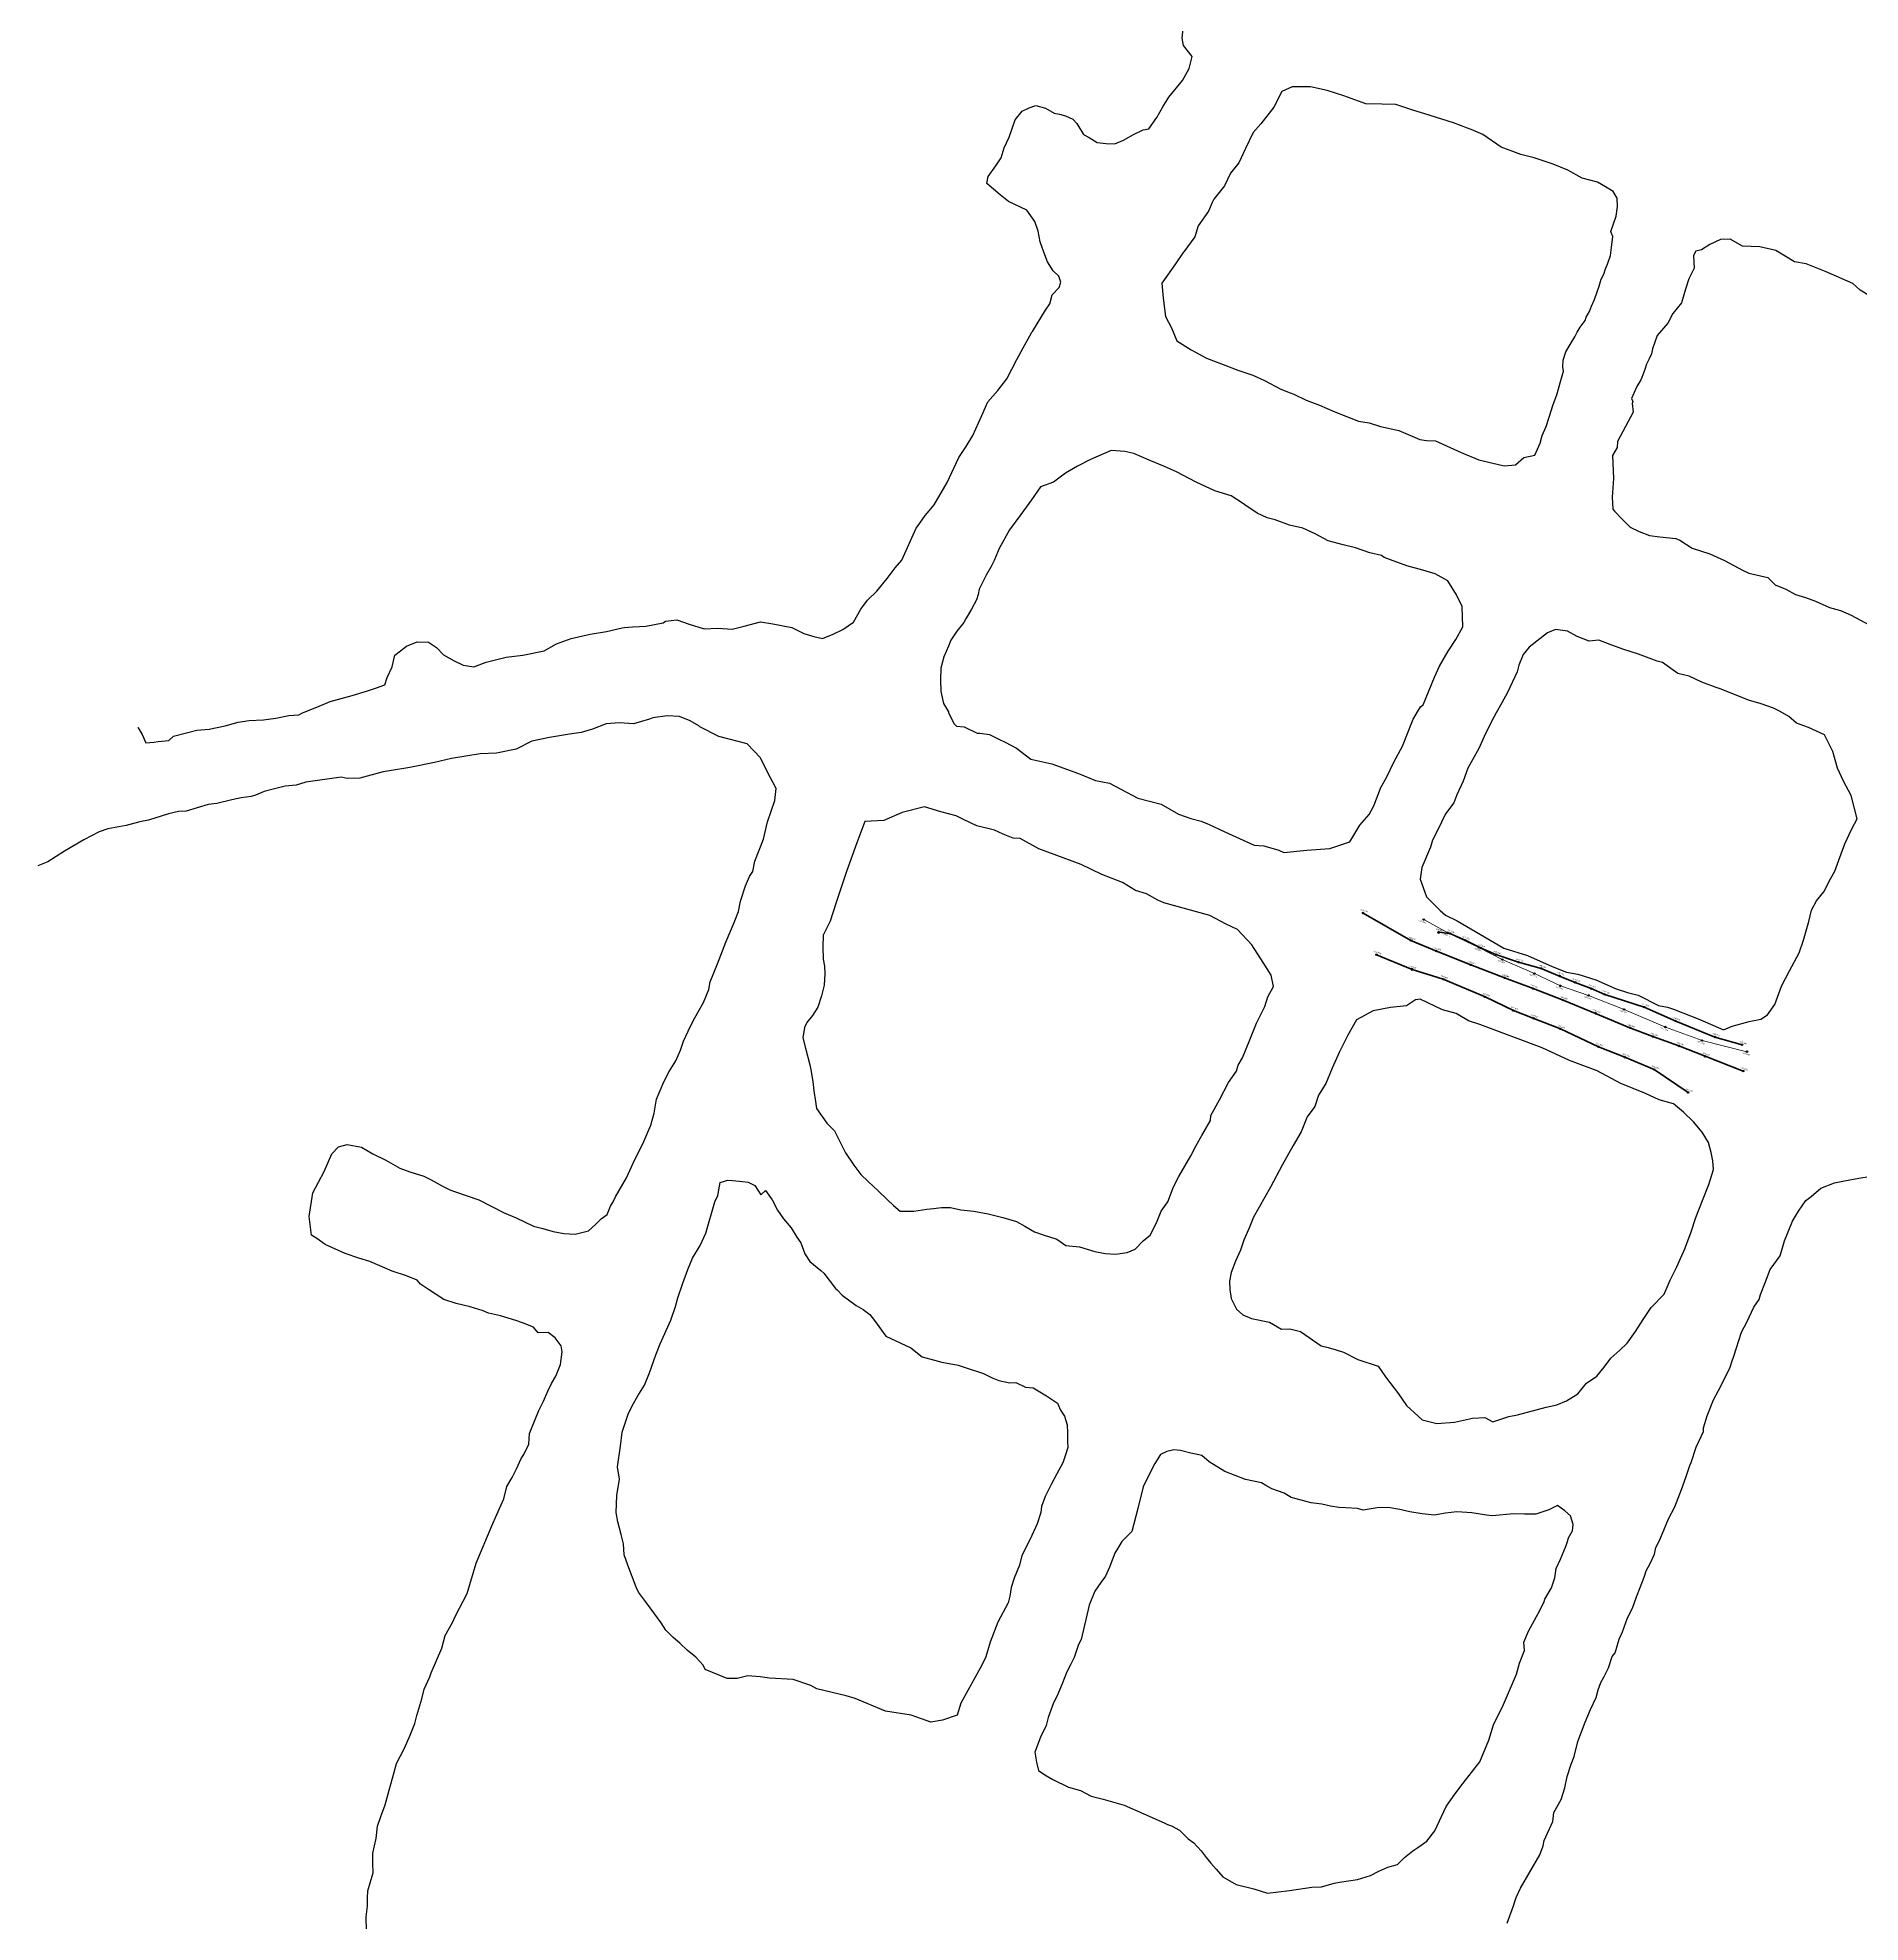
# Model space of a CAD drawing. Extents: x 651069 to 651576, y 4767185 to 4767867.
# Drawn here: x 651069.5 to 651196.4, y 4767256.4 to 4767387.6 of the extents above; entities that cross this region are included whole.
import ezdxf
from ezdxf.enums import TextEntityAlignment as Align

# ---------------------------------------------------------------- set-up
doc = ezdxf.new("R2010")
doc.units = 0
doc.header["$LTSCALE"] = 0.1
doc.header["$PDMODE"] = 32
doc.header["$PDSIZE"] = 0.1
doc.linetypes.add('SOLID_LINE', pattern=[0])
doc.layers.add('Height', color=7, linetype='Continuous')
doc.layers.add('W_1365', color=7, linetype='Continuous')
doc.styles.add('Legend', font='calibri.ttf')

msp = doc.modelspace()

# ---------------------------------------------------------------- linework, layer by layer
at = {"color": 30, "lineweight": 35}
for points in [[(651161.783, 4767326.638, -147.549), (651165.114, 4767324.725, -146.697), (651166.884, 4767323.989, -146.603), (651169.274, 4767323.029, -146.597), (651171.635, 4767322.125, -146.688), (651173.62, 4767321.379, -146.769), (651175.703, 4767320.576, -146.806), (651177.974, 4767319.651, -146.81), (651180.363, 4767318.648, -146.866), (651181.967, 4767318.032, -146.96), (651183.772, 4767317.38, -146.96), (651185.593, 4767316.662, -147.007), (651188.253, 4767315.628, -147.073)], [(651167.045, 4767325.294, -146.533), (651167.823, 4767325.217, -147.566), (651168.886, 4767324.753, -147.309), (651169.96, 4767324.21, -147.694), (651171.03, 4767323.745, -147.286), (651172.61, 4767323.215, -147.779), (651174.186, 4767322.779, -148.135), (651175.466, 4767322.252, -148.235), (651176.547, 4767321.809, -147.914), (651177.664, 4767321.374, -148.052), (651178.608, 4767320.972, -147.739), (651181.352, 4767320.085, -147.978), (651183.554, 4767319.113, -148.046), (651186.28, 4767317.999, -148.077), (651188.167, 4767317.461, -147.56)]]:
    msp.add_polyline3d(points, dxfattribs=at)
at = {"color": 7, "lineweight": 20}
msp.add_polyline3d([(651166, 4767326.183, -147.201), (651167.678, 4767325.265, -146.572), (651169.845, 4767324.245, -147.41), (651171.469, 4767323.401, -147.2), (651173.711, 4767322.423, -147.181), (651175.524, 4767321.568, -147.357), (651177.48, 4767320.898, -146.9), (651179.949, 4767319.925, -146.945), (651182.834, 4767318.701, -147.172), (651185.38, 4767317.76, -147.725), (651188.513, 4767316.982, -147.678)], dxfattribs=at)
at = {"color": 7, "lineweight": 50}
msp.add_polyline3d([(651162.713, 4767323.734, -146.89), (651165.19, 4767322.713, -146.922), (651167.358, 4767322.03, -147.003), (651170.276, 4767320.796, -146.902), (651172.251, 4767319.844, -146.959), (651173.661, 4767319.302, -147.334), (651175.516, 4767318.572, -147.326), (651178.166, 4767317.324, -147.321), (651180.012, 4767316.593, -147.384), (651182.045, 4767315.746, -146.92), (651184.412, 4767314.135, -147.124)], dxfattribs=at)
at = {"color": 0, "linetype": 'SOLID_LINE'}
for p in [(651161.783, 4767326.638, -147.549), (651166, 4767326.183, -147.201), (651165.114, 4767324.725, -146.697), (651165.114, 4767324.725, -146.697), (651167.678, 4767325.265, -146.572), (651167.823, 4767325.217, -147.566), (651168.886, 4767324.753, -147.309), (651162.713, 4767323.734, -146.89), (651166.884, 4767323.989, -146.603), (651169.845, 4767324.245, -147.41), (651169.96, 4767324.21, -147.694), (651171.03, 4767323.745, -147.286), (651171.469, 4767323.401, -147.2), (651167.358, 4767322.03, -147.003), (651169.274, 4767323.029, -146.597), (651171.635, 4767322.125, -146.688), (651172.61, 4767323.215, -147.779), (651173.711, 4767322.423, -147.181), (651174.186, 4767322.779, -148.135), (651175.466, 4767322.252, -148.235), (651170.276, 4767320.796, -146.902), (651173.62, 4767321.379, -146.769), (651175.524, 4767321.568, -147.357), (651176.547, 4767321.809, -147.914), (651177.48, 4767320.898, -146.9), (651177.664, 4767321.374, -148.052), (651178.608, 4767320.972, -147.739), (651172.251, 4767319.844, -146.959), (651175.703, 4767320.576, -146.806), (651177.974, 4767319.651, -146.81), (651179.949, 4767319.925, -146.945), (651181.352, 4767320.085, -147.978), (651173.661, 4767319.302, -147.334), (651175.516, 4767318.572, -147.326), (651180.363, 4767318.648, -146.866), (651181.967, 4767318.032, -146.96), (651182.834, 4767318.701, -147.172), (651183.554, 4767319.113, -148.046), (651178.166, 4767317.324, -147.321), (651183.772, 4767317.38, -146.96), (651185.38, 4767317.76, -147.725), (651186.28, 4767317.999, -148.077), (651188.167, 4767317.461, -147.56), (651188.513, 4767316.982, -147.678), (651180.012, 4767316.593, -147.384), (651182.045, 4767315.746, -146.92), (651185.593, 4767316.662, -147.007), (651188.253, 4767315.628, -147.073), (651184.412, 4767314.135, -147.124)]:
    msp.add_point(p, dxfattribs=at)
at = {"color": 30, "linetype": 'SOLID_LINE', "lineweight": 35}
msp.add_point((651167.045, 4767325.294, -146.533), dxfattribs=at)
at = {"color": 7, "linetype": 'SOLID_LINE', "lineweight": 50}
msp.add_point((651165.187, 4767322.714, -146.921), dxfattribs=at)
at = {"layer": 'W_1365', "color": 6, "lineweight": 25}
for points in [[(651076.451, 4767339.575, -151.806), (651076.476, 4767339.523, -151.779), (651076.748, 4767339.067, -151.528), (651077.007, 4767338.497, -151.294), (651077.567, 4767338.54, -151.172), (651077.865, 4767338.583, -151.12), (651078.614, 4767338.657, -151.09), (651078.944, 4767338.954, -150.973), (651080.571, 4767339.375, -150.818), (651081.424, 4767339.436, -150.636), (651082.544, 4767339.674, -150.483), (651083.451, 4767339.926, -150.363), (651084.207, 4767340.036, -150.256), (651085.213, 4767340.088, -150.206), (651086.053, 4767340.206, -150.152), (651086.964, 4767340.388, -150.022), (651087.66, 4767340.448, -149.899), (651087.924, 4767340.578, -150.006), (651088.923, 4767340.967, -149.945), (651089.857, 4767341.363, -149.875), (651091.386, 4767341.794, -149.914), (651092.368, 4767342.095, -149.941), (651093.075, 4767342.329, -149.945), (651093.663, 4767342.533, -149.948), (651093.811, 4767343.039, -150.01), (651094.17, 4767343.786, -150.01), (651094.343, 4767344.593, -150.062), (651094.739, 4767344.885, -150.063), (651095.164, 4767345.226, -150.064), (651095.908, 4767345.534, -150.056), (651096.707, 4767345.505, -150.05), (651097.26, 4767345.125, -150.048), (651097.743, 4767344.609, -150.045), (651098.474, 4767344.207, -150.127), (651099.102, 4767343.903, -150.125), (651099.853, 4767343.782, -150.081), (651100.716, 4767344.099, -150.089), (651102.098, 4767344.447, -150.117), (651103.256, 4767344.599, -150.04), (651104.751, 4767344.885, -150.045), (651105.598, 4767345.374, -150.072), (651106.621, 4767345.759, -150.054), (651107.965, 4767346.057, -150.105), (651109.101, 4767346.24, -150.058), (651110.175, 4767346.508, -150.094), (651110.346, 4767346.51, -150.076), (651110.908, 4767346.578, -150.114), (651111.383, 4767346.601, -150.123), (651111.835, 4767346.617, -150.238), (651113.041, 4767346.846, -150.303), (651113.19, 4767346.955, -150.095), (651113.986, 4767347.058, -150.103), (651114.842, 4767346.747, -150.092), (651115.895, 4767346.435, -149.952), (651116.849, 4767346.471, -149.958), (651117.837, 4767346.414, -149.946), (651118.667, 4767346.618, -149.862), (651119.804, 4767346.926, -149.959), (651120.678, 4767346.783, -150.003), (651122, 4767346.522, -150.003), (651122.825, 4767346.114, -150.284), (651123.527, 4767345.889, -150.269), (651124.128, 4767345.765, -150.28), (651124.871, 4767346.066, -150.229), (651125.549, 4767346.384, -150.233), (651126.286, 4767346.89, -150.262), (651126.802, 4767347.796, -150.291), (651127.267, 4767348.434, -150.256), (651127.919, 4767349.057, -150.239), (651128.634, 4767349.939, -150.257), (651129.19, 4767350.668, -150.222), (651129.658, 4767351.21, -150.212), (651130.66, 4767353.442, -150.273), (651130.907, 4767353.797, -150.207), (651131.28, 4767354.313, -150.219), (651131.555, 4767354.635, -150.228), (651131.915, 4767355.052, -150.2), (651132.803, 4767356.628, -150.204), (651133.626, 4767358.35, -150.175), (651134.133, 4767359.126, -150.193), (651134.603, 4767359.882, -150.189), (651135.226, 4767361.277, -150.179), (651135.645, 4767362.227, -150.215), (651136.339, 4767363.029, -150.203), (651136.977, 4767363.837, -150.191), (651137.661, 4767365.194, -150.172), (651138.108, 4767365.997, -150.159), (651138.577, 4767366.841, -150.146), (651138.713, 4767367.091, -150.151), (651138.747, 4767367.132, -150.145), (651139.653, 4767368.625, -150.153), (651139.956, 4767369.06, -150.168), (651140.126, 4767369.677, -150.155), (651140.618, 4767370.204, -150.174), (651140.723, 4767370.577, -150.182), (651140.602, 4767370.99, -150.185), (651140.195, 4767371.349, -150.179), (651139.804, 4767371.978, -150.176), (651139.54, 4767372.654, -150.174), (651139.301, 4767373.37, -150.17), (651139.154, 4767374.108, -150.168), (651138.927, 4767374.803, -150.161), (651138.352, 4767375.592, -150.035), (651137.089, 4767376.188, -149.98), (651136.502, 4767376.64, -149.953), (651135.58, 4767377.433, -149.907), (651135.68, 4767377.917, -149.905), (651136.207, 4767378.669, -149.912), (651136.582, 4767379.221, -149.888), (651136.78, 4767379.932, -149.879), (651137.128, 4767380.67, -149.834), (651137.547, 4767381.866, -149.765), (651138.027, 4767382.466, -149.759), (651138.536, 4767382.712, -149.766), (651138.978, 4767382.872, -149.773), (651139.67, 4767382.693, -149.799), (651140.272, 4767382.338, -149.843), (651140.635, 4767382.271, -149.885), (651141.058, 4767382.14, -149.901), (651141.576, 4767381.908, -149.923), (651141.854, 4767381.615, -149.941), (651142.311, 4767380.839, -149.983), (651142.703, 4767380.631, -149.999), (651143.262, 4767380.288, -150.094), (651143.892, 4767380.23, -150.121), (651144.493, 4767380.205, -150.127), (651145.087, 4767380.459, -150.121), (651145.798, 4767380.845, -150.11), (651146.457, 4767381.185, -150.027), (651146.857, 4767381.251, -150.017), (651147.424, 4767382.034, -149.979), (651147.844, 4767382.769, -149.972), (651148.246, 4767383.457, -149.939), (651149.198, 4767384.612, -149.947), (651149.671, 4767385.444, -149.93), (651149.869, 4767386.274, -149.848), (651149.267, 4767387.047, -149.837), (651149.184, 4767387.568, -149.82), (651149.324, 4767388.939, -149.718)], [(651197.055, 4767369.62, -150.842), (651196.387, 4767370.014, -150.778), (651195.894, 4767370.478, -150.77), (651194.016, 4767371.291, -150.726), (651192.633, 4767371.837, -150.69), (651191.814, 4767371.979, -150.684), (651190.517, 4767372.779, -150.783), (651189.415, 4767373.039, -150.768), (651188.191, 4767373.071, -150.754), (651187.348, 4767373.555, -150.739), (651186.678, 4767373.546, -150.733), (651185.921, 4767373.18, -150.73), (651185.338, 4767372.825, -150.682), (651184.94, 4767372.724, -150.566), (651184.787, 4767372.432, -150.558), (651184.836, 4767371.554, -150.595), (651184.464, 4767370.793, -150.586), (651184.239, 4767370.073, -150.603), (651183.952, 4767369.137, -150.657), (651183.357, 4767368.39, -150.663), (651183.01, 4767367.704, -150.674), (651182.265, 4767366.864, -150.723), (651181.925, 4767365.92, -150.734), (651181.86, 4767365.58, -150.754), (651181.702, 4767365.23, -150.751), (651181.567, 4767364.941, -150.755), (651181.522, 4767364.858, -150.747), (651181.392, 4767364.495, -150.772), (651181.183, 4767363.929, -150.788), (651181.127, 4767363.758, -150.77), (651180.852, 4767363.307, -150.758), (651180.481, 4767362.474, -150.781), (651180.571, 4767362.251, -150.954), (651180.526, 4767362.117, -150.957), (651180.583, 4767361.508, -150.953), (651180.063, 4767360.51, -150.944), (651179.489, 4767359.48, -150.953), (651179.467, 4767359.059, -150.95), (651179.154, 4767358.491, -150.948), (651179.219, 4767356.894, -150.992), (651179.125, 4767355.59, -151.026), (651179.178, 4767354.771, -151.036), (651179.284, 4767354.617, -151.066), (651179.82, 4767354.059, -151.064), (651180.369, 4767353.503, -151.064), (651181.014, 4767353.201, -151.07), (651181.735, 4767352.917, -151.071), (651182.45, 4767352.824, -151.08), (651183.561, 4767352.723, -151.094), (651183.842, 4767352.603, -151.099), (651184.69, 4767352.054, -151.113), (651185.918, 4767351.661, -151.07), (651186.949, 4767351.188, -151.067), (651188.191, 4767350.51, -151.156), (651188.63, 4767350.315, -151.11), (651189.971, 4767350.001, -151.082), (651190.482, 4767349.501, -151.177), (651191.219, 4767349.182, -151.185), (651191.888, 4767348.812, -151.194), (651192.598, 4767348.619, -151.232), (651193.288, 4767348.353, -151.279), (651194.258, 4767347.922, -151.284), (651195.029, 4767347.715, -151.279), (651195.775, 4767347.37, -151.264), (651197.059, 4767346.674, -151.208)], [(651092.377, 4767255.786, -149.168), (651092.356, 4767256.749, -149.162), (651092.449, 4767257.493, -149.203), (651092.438, 4767258.048, -149.199), (651092.482, 4767258.556, -149.207), (651092.622, 4767259.118, -149.208), (651092.849, 4767259.793, -149.211), (651092.811, 4767260.448, -149.222), (651092.816, 4767261.181, -149.232), (651093.056, 4767262.183, -149.248), (651093.136, 4767263.055, -149.266), (651093.375, 4767263.72, -149.282), (651093.686, 4767264.548, -149.298), (651093.949, 4767265.551, -149.327), (651094.294, 4767266.804, -149.288), (651094.478, 4767267.418, -149.317), (651095.014, 4767268.494, -149.352), (651095.414, 4767269.379, -149.351), (651095.75, 4767270.196, -149.339), (651095.874, 4767270.754, -149.336), (651096.233, 4767271.921, -149.397), (651096.39, 4767272.588, -149.401), (651096.784, 4767273.452, -149.388), (651096.879, 4767273.72, -149.406), (651097.613, 4767275.437, -149.445), (651097.856, 4767276.333, -149.455), (651098.378, 4767277.228, -149.451), (651098.582, 4767277.695, -148.921), (651099.393, 4767279.256, -149.028), (651100.013, 4767281.367, -149.154), (651101.098, 4767283.976, -149.313), (651101.465, 4767284.757, -149.427), (651101.933, 4767285.844, -149.532), (651102.155, 4767286.697, -149.562), (651102.527, 4767287.332, -149.562), (651102.821, 4767287.942, -149.576), (651103.154, 4767288.658, -149.582), (651103.335, 4767288.931, -149.604), (651103.681, 4767289.656, -149.608), (651103.722, 4767290.402, -149.59), (651104.119, 4767291.382, -149.643), (651104.369, 4767292.007, -149.648), (651104.715, 4767292.654, -149.652), (651104.998, 4767293.335, -149.66), (651105.262, 4767293.869, -149.665), (651105.566, 4767294.394, -149.64), (651105.881, 4767295.197, -149.699), (651106.003, 4767296.075, -149.753), (651105.937, 4767296.501, -149.773), (651105.507, 4767297.059, -149.778), (651105.032, 4767297.426, -149.768), (651104.337, 4767297.405, -149.69), (651103.998, 4767297.809, -149.695), (651103.247, 4767298.1, -149.715), (651102.777, 4767298.266, -149.696), (651101.704, 4767298.595, -149.643), (651100.874, 4767298.777, -149.622), (651100.494, 4767298.942, -149.628), (651099.605, 4767299.219, -149.581), (651098.629, 4767299.457, -149.589), (651097.768, 4767299.732, -149.553), (651096.698, 4767300.424, -149.508), (651096.129, 4767300.794, -149.484), (651095.9, 4767301.066, -149.504), (651095.16, 4767301.366, -149.503), (651094.168, 4767301.7, -149.502), (651092.611, 4767302.361, -149.5), (651092.611, 4767302.361, -149.5), (651091.852, 4767302.605, -149.426), (651090.903, 4767302.931, -149.414), (651089.51, 4767303.559, -149.395), (651088.92, 4767303.964, -149.387), (651088.548, 4767304.217, -149.382), (651088.389, 4767305.502, -149.378), (651088.634, 4767307.164, -149.375), (651089.426, 4767308.648, -149.377), (651089.953, 4767309.867, -149.374), (651090.428, 4767310.357, -149.374), (651091.027, 4767310.529, -149.379), (651092.036, 4767310.343, -149.391), (651092.808, 4767309.87, -149.403), (651093.72, 4767309.427, -149.415), (651094.696, 4767308.867, -149.429), (651095.406, 4767308.627, -149.437), (651096.36, 4767308.318, -149.446), (651096.88, 4767308.05, -149.503), (651097.707, 4767307.604, -149.503), (651098.173, 4767307.362, -149.503), (651098.499, 4767307.256, -149.458), (651100.21, 4767306.674, -149.523), (651101.973, 4767305.768, -149.597), (651102.795, 4767305.415, -149.606), (651103.999, 4767304.832, -149.641), (651104.666, 4767304.673, -149.724), (651105.37, 4767304.462, -149.735), (651106.113, 4767304.321, -149.761), (651106.92, 4767304.285, -149.823), (651107.845, 4767304.501, -149.964), (651108.325, 4767304.945, -149.955), (651108.714, 4767305.341, -150.01), (651109.142, 4767305.651, -150.054), (651109.373, 4767306.228, -150.039), (651109.557, 4767306.536, -149.873), (651109.717, 4767306.872, -149.86), (651110.489, 4767308.196, -149.895), (651110.958, 4767309.219, -149.938), (651111.693, 4767310.735, -149.918), (651112.175, 4767311.868, -149.946), (651112.42, 4767312.706, -149.861), (651112.568, 4767313.688, -149.9), (651113.09, 4767314.885, -149.923), (651113.45, 4767315.593, -149.933), (651113.925, 4767316.345, -149.952), (651114.235, 4767317.078, -149.95), (651114.462, 4767317.707, -149.972), (651114.774, 4767318.421, -149.993), (651115.133, 4767319.123, -150.048), (651115.455, 4767319.717, -150.039), (651115.847, 4767320.404, -150.048), (651116.207, 4767321.311, -150.052), (651116.305, 4767321.841, -150.122), (651116.821, 4767323.102, -150.14), (651117.411, 4767324.616, -150.131), (651117.991, 4767325.982, -150.126), (651118.289, 4767326.736, -150.124), (651118.434, 4767327.454, -150.177), (651118.761, 4767328.534, -150.173), (651119.052, 4767329.178, -150.202), (651119.281, 4767329.526, -150.17), (651119.412, 4767330.251, -150.236), (651120.031, 4767331.786, -150.254), (651120.306, 4767332.989, -150.253), (651120.818, 4767334.468, -150.221), (651120.904, 4767335.304, -150.224), (651120.298, 4767336.444, -150.225), (651119.827, 4767337.451, -150.226), (651118.885, 4767338.419, -150.196), (651116.921, 4767338.937, -150.174), (651115.597, 4767339.602, -150.179), (651115.527, 4767339.667, -150.231), (651114.929, 4767340.021, -150.232), (651114.184, 4767340.314, -150.234), (651113.311, 4767340.372, -150.278), (651112.328, 4767340.22, -150.284), (651112.094, 4767340.13, -150.158), (651110.962, 4767339.809, -150.129), (651109.998, 4767339.877, -150.124), (651109.066, 4767339.814, -150.112), (651108.126, 4767339.45, -150.095), (651107.332, 4767339.198, -150.118), (651106.519, 4767339.084, -150.11), (651105.129, 4767338.868, -150.029), (651103.899, 4767338.599, -150.075), (651102.802, 4767338.047, -150.063), (651101.435, 4767337.775, -149.967), (651100.285, 4767337.719, -150.085), (651098.295, 4767337.397, -150.014), (651097.122, 4767337.12, -149.972), (651095.405, 4767336.762, -149.904), (651093.98, 4767336.55, -149.948), (651093.53, 4767336.472, -149.988), (651091.919, 4767336.023, -149.955), (651091.035, 4767336.016, -149.939), (651090.617, 4767336.096, -149.954), (651088.151, 4767335.75, -149.995), (651087.488, 4767335.547, -150.031), (651086.719, 4767335.461, -150.156), (651085.968, 4767335.285, -150.26), (651085.253, 4767335.092, -150.36), (651084.642, 4767334.853, -150.418), (651084.341, 4767334.752, -150.444), (651083.658, 4767334.649, -150.509), (651082.995, 4767334.51, -150.693), (651081.949, 4767334.272, -150.809), (651081.353, 4767334.207, -150.884), (651079.812, 4767333.741, -151.051), (651079.28, 4767333.713, -151.094), (651078.579, 4767333.542, -151.156), (651077.207, 4767333.107, -151.327), (651076.597, 4767332.978, -151.36), (651075.643, 4767332.735, -151.34), (651074.365, 4767332.505, -151.297), (651073.757, 4767332.295, -151.492), (651072.688, 4767331.725, -151.412), (651071.357, 4767330.955, -151.289), (651070.182, 4767330.206, -151.272), (651069.481, 4767329.922, -151.144)], [(651171.801, 4767256.299, -149.739), (651172.254, 4767257.496, -149.737), (651172.34, 4767257.813, -149.733), (651172.443, 4767258.08, -149.73), (651172.736, 4767258.743, -149.721), (651174.077, 4767261.064, -149.688), (651174.309, 4767261.69, -149.681), (651174.397, 4767262.062, -149.676), (651174.993, 4767263.375, -149.592), (651175.052, 4767264.01, -149.572), (651175.581, 4767264.907, -149.524), (651175.829, 4767265.73, -149.583), (651175.987, 4767266.519, -149.635), (651176.274, 4767267.379, -149.741), (651176.47, 4767267.907, -149.76), (651176.735, 4767268.953, -149.797), (651176.736, 4767268.956, -149.797), (651177.235, 4767270.288, -149.846), (651177.606, 4767271.176, -149.877), (651178.021, 4767272.011, -149.909), (651178.145, 4767272.551, -149.893), (651178.331, 4767273.058, -149.913), (651178.547, 4767273.423, -149.933), (651178.875, 4767274.088, -149.957), (651179.121, 4767274.868, -149.948), (651179.337, 4767275.117, -149.956), (651179.611, 4767276.073, -149.993), (651179.838, 4767276.596, -149.958), (651180.191, 4767277.562, -149.967), (651180.531, 4767278.227, -149.978), (651180.823, 4767279.029, -149.985), (651181.064, 4767279.661, -149.989), (651181.352, 4767280.399, -150.022), (651181.487, 4767280.839, -150.05), (651181.766, 4767281.34, -150.05), (651182.073, 4767281.983, -150.052), (651182.175, 4767282.46, -150.054), (651182.419, 4767282.94, -150.059), (651182.721, 4767283.661, -150.067), (651183.057, 4767284.448, -150.077), (651183.495, 4767285.294, -150.095), (651183.961, 4767286.486, -150.135), (651184.267, 4767287.394, -150.15), (651184.54, 4767288.177, -150.163), (651184.624, 4767288.374, -150.14), (651184.971, 4767289.45, -150.124), (651185.48, 4767290.546, -150.192), (651185.491, 4767290.787, -150.21), (651185.745, 4767291.631, -150.181), (651186.171, 4767292.739, -150.22), (651186.535, 4767293.4, -150.234), (651186.697, 4767293.699, -150.221), (651187.352, 4767295.021, -150.311), (651187.456, 4767295.386, -150.287), (651187.585, 4767295.777, -150.425), (651188.128, 4767297.455, -150.447), (651188.504, 4767298.153, -150.496), (651188.991, 4767299.204, -150.552), (651189.359, 4767299.716, -150.555), (651189.452, 4767300.065, -150.573), (651189.806, 4767300.946, -150.608), (651190.129, 4767301.816, -150.607), (651190.815, 4767302.763, -150.669), (651191.127, 4767303.816, -150.705), (651191.689, 4767305.176, -150.785), (651192.107, 4767305.868, -150.825), (651192.604, 4767306.61, -150.833), (651192.993, 4767306.899, -150.897), (651193.658, 4767307.488, -150.921), (651194.602, 4767307.861, -150.866), (651195.295, 4767307.986, -150.864), (651196.3, 4767308.186, -150.822), (651197.011, 4767308.295, -150.819)]]:
    msp.add_polyline3d(points, dxfattribs=at)
for points in [[(651156.689, 4767362.87, -150.323), (651156.948, 4767362.769, -150.324), (651157.813, 4767362.362, -150.298), (651158.74, 4767361.992, -150.382), (651159.815, 4767361.545, -150.429), (651160.685, 4767361.179, -150.533), (651161.467, 4767360.885, -150.586), (651162.212, 4767360.783, -150.687), (651162.987, 4767360.524, -150.705), (651164.269, 4767360.239, -150.713), (651165.72, 4767359.609, -150.778), (651166.185, 4767359.549, -150.785), (651166.814, 4767359.515, -150.817), (651168.603, 4767358.709, -150.824), (651169.834, 4767358.19, -150.829), (651171.603, 4767357.785, -151.041), (651172.399, 4767357.855, -151.052), (651172.984, 4767358.367, -151.038), (651173.731, 4767358.52, -151.032), (651174.116, 4767359.356, -150.993), (651174.245, 4767359.892, -150.966), (651174.534, 4767360.523, -150.937), (651174.73, 4767361.177, -150.933), (651175.009, 4767362.051, -150.912), (651175.275, 4767362.715, -150.864), (651175.56, 4767363.712, -150.863), (651175.741, 4767364.362, -150.849), (651175.682, 4767364.673, -150.783), (651175.706, 4767365.131, -150.771), (651175.89, 4767365.728, -150.771), (651176.259, 4767366.332, -150.763), (651176.514, 4767366.772, -150.734), (651176.697, 4767367.079, -150.738), (651176.895, 4767367.424, -150.733), (651177.241, 4767367.896, -150.724), (651177.307, 4767368.131, -150.729), (651177.537, 4767368.523, -150.713), (651177.677, 4767368.894, -150.696), (651177.883, 4767369.366, -150.676), (651178.073, 4767369.894, -150.673), (651178.208, 4767370.279, -150.666), (651178.367, 4767370.784, -150.666), (651178.532, 4767371.131, -150.677), (651178.669, 4767371.487, -150.683), (651178.796, 4767371.816, -150.623), (651179.007, 4767372.42, -150.611), (651179.081, 4767372.985, -150.525), (651179.179, 4767373.752, -150.461), (651179.044, 4767374.033, -150.301), (651179.042, 4767374.103, -150.303), (651179.4, 4767375.159, -150.239), (651179.493, 4767375.844, -150.223), (651179.474, 4767376.411, -150.254), (651179.192, 4767376.887, -150.264), (651178.66, 4767377.21, -150.299), (651178.107, 4767377.526, -150.335), (651177.043, 4767377.819, -150.286), (651176.026, 4767378.359, -150.301), (651175.013, 4767378.794, -150.292), (651173.687, 4767379.227, -150.2), (651172.762, 4767379.454, -150.131), (651171.383, 4767379.972, -150.16), (651170.11, 4767380.85, -150.194), (651169.302, 4767381.196, -150.169), (651169.044, 4767381.302, -150.16), (651168.07, 4767381.662, -150.148), (651166.441, 4767382.175, -150.084), (651165.162, 4767382.569, -150.098), (651164.066, 4767382.928, -150.058), (651163.094, 4767382.956, -150.058), (651161.973, 4767382.975, -150.027), (651160.438, 4767383.541, -149.971), (651159.279, 4767383.919, -149.944), (651158.112, 4767384.175, -149.92), (651156.844, 4767384.18, -149.878), (651156.113, 4767383.853, -149.884), (651155.567, 4767382.755, -149.937), (651154.652, 4767381.604, -149.958), (651154.135, 4767380.986, -149.861), (651153.586, 4767379.872, -149.887), (651153.117, 4767378.875, -149.897), (651152.538, 4767378.156, -149.961), (651152.133, 4767377.271, -149.974), (651151.388, 4767376.355, -149.972), (651151.267, 4767376.116, -149.978), (651151.01, 4767375.522, -149.972), (651150.305, 4767374.482, -150.014), (651150.069, 4767373.733, -150.045), (651149.285, 4767372.689, -150.03), (651149.243, 4767372.625, -150.031), (651148.721, 4767371.841, -150.167), (651147.752, 4767370.502, -150.13), (651147.858, 4767369.447, -150.11), (651148.021, 4767368.171, -150.146), (651148.446, 4767367.379, -150.216), (651148.805, 4767366.483, -150.227), (651149.807, 4767365.864, -150.252), (651150.875, 4767365.277, -150.317), (651152.218, 4767364.774, -150.337), (651153.059, 4767364.442, -150.356), (651154.112, 4767364.102, -150.354), (651154.904, 4767363.717, -150.41), (651156.039, 4767363.112, -150.473)], [(651152.597, 4767355.698, -150.458), (651151.446, 4767356.04, -150.439), (651150.161, 4767356.652, -150.394), (651148.785, 4767357.367, -150.365), (651147.959, 4767357.731, -150.31), (651146.889, 4767358.167, -150.3), (651145.811, 4767358.626, -150.27), (651145.18, 4767358.787, -150.168), (651144.243, 4767358.84, -150.16), (651142.798, 4767358.211, -150.139), (651141.882, 4767357.758, -150.117), (651141.046, 4767357.266, -150.16), (651140.221, 4767356.636, -150.14), (651139.319, 4767356.313, -150.124), (651138.679, 4767355.407, -150.122), (651137.955, 4767354.378, -150.214), (651137.151, 4767353.316, -150.232), (651136.445, 4767352.021, -150.259), (651136.081, 4767351.182, -150.293), (651135.87, 4767350.77, -150.282), (651135.52, 4767350.159, -150.265), (651135.271, 4767349.646, -150.251), (651135.052, 4767349.18, -150.239), (651134.982, 4767348.812, -150.251), (651134.846, 4767348.443, -150.241), (651134.518, 4767347.798, -150.224), (651134.138, 4767347.181, -150.206), (651133.968, 4767346.862, -150.229), (651133.496, 4767346.266, -150.223), (651133.072, 4767345.65, -150.226), (651132.907, 4767345.232, -150.278), (651132.586, 4767344.472, -150.252), (651132.378, 4767343.698, -150.279), (651132.343, 4767342.87, -150.298), (651132.378, 4767342.068, -150.292), (651132.56, 4767341.235, -150.285), (651132.896, 4767340.637, -150.292), (651132.91, 4767340.58, -150.252), (651133.295, 4767339.815, -150.258), (651133.462, 4767339.647, -150.345), (651134.005, 4767339.61, -150.343), (651134.894, 4767339.169, -150.383), (651135.096, 4767339.171, -150.389), (651135.77, 4767339.068, -150.398), (651136.459, 4767338.728, -150.37), (651136.842, 4767338.526, -150.407), (651137.635, 4767338.11, -150.39), (651138.632, 4767337.348, -150.442), (651140.1, 4767337.018, -150.344), (651141.968, 4767336.365, -150.418), (651143.151, 4767335.861, -150.404), (651144.112, 4767335.682, -150.445), (651146.093, 4767334.633, -150.38), (651147.724, 4767334.217, -150.355), (651148.932, 4767333.518, -150.478), (651149.773, 4767333.221, -150.511), (651150.51, 4767333.044, -150.5), (651151.05, 4767332.813, -150.485), (651152.142, 4767332.303, -150.162), (651154.188, 4767331.356, -150.439), (651154.877, 4767331.327, -150.413), (651155.905, 4767331.008, -150.52), (651156.253, 4767330.863, -150.56), (651157.858, 4767331.007, -150.731), (651159.473, 4767331.13, -150.686), (651160.861, 4767331.598, -150.658), (651161.558, 4767332.756, -150.679), (651162.195, 4767333.506, -150.699), (651162.531, 4767334.097, -150.702), (651163.023, 4767335.383, -150.761), (651163.399, 4767336.086, -150.776), (651163.949, 4767337.193, -150.807), (651164.522, 4767338.255, -150.76), (651165.261, 4767340.145, -150.773), (651165.765, 4767340.999, -150.766), (651165.954, 4767341.128, -150.759), (651166.752, 4767343.064, -150.811), (651167.103, 4767343.825, -150.879), (651167.7, 4767344.868, -150.886), (651168.242, 4767345.686, -150.943), (651168.734, 4767346.576, -150.97), (651168.675, 4767347.981, -150.971), (651168.286, 4767348.8, -150.97), (651167.672, 4767349.78, -150.894), (651166.788, 4767350.259, -150.889), (651165.928, 4767350.517, -150.884), (651164.832, 4767350.826, -150.878), (651163.249, 4767351.391, -150.773), (651163.055, 4767351.525, -150.778), (651162.238, 4767351.731, -150.764), (651161.246, 4767352.069, -150.744), (651160.389, 4767352.266, -150.732), (651159.342, 4767352.554, -150.687), (651158.431, 4767353.043, -150.673), (651157.594, 4767353.437, -150.656), (651156.647, 4767353.637, -150.692), (651155.666, 4767354.018, -150.674), (651155.092, 4767354.166, -150.54), (651154.397, 4767354.489, -150.545), (651153.55, 4767355.071, -150.505), (651153.37, 4767355.186, -150.49)], [(651196.182, 4767333.188, -150.908), (651195.774, 4767334.816, -150.947), (651195.239, 4767335.821, -150.98), (651194.827, 4767336.725, -150.994), (651194.489, 4767337.891, -151.013), (651193.91, 4767339.046, -151.197), (651192.804, 4767339.556, -151.315), (651191.95, 4767339.859, -151.228), (651191.419, 4767340.324, -151.283), (651190.834, 4767340.665, -151.231), (651190.36, 4767340.902, -151.197), (651189.497, 4767341.21, -151.198), (651188.614, 4767341.468, -151.158), (651187.533, 4767341.907, -151.146), (651186.637, 4767342.256, -151.131), (651186.361, 4767342.349, -151.165), (651185.358, 4767342.709, -151.128), (651184.487, 4767343.129, -151.107), (651183.704, 4767343.327, -151.134), (651182.64, 4767344.093, -151.115), (651182.249, 4767344.171, -151.132), (651180.956, 4767344.672, -151.128), (651179.93, 4767344.997, -151.138), (651179.106, 4767345.293, -151.116), (651178.205, 4767345.644, -151.09), (651177.511, 4767345.575, -151.1), (651176.698, 4767345.902, -151.105), (651176.004, 4767346.262, -151.092), (651175.189, 4767346.375, -151.089), (651174.61, 4767346.158, -151.024), (651173.353, 4767345.142, -150.987), (651172.921, 4767344.649, -150.966), (651172.626, 4767343.908, -150.939), (651172.509, 4767343.43, -150.881), (651171.842, 4767342.002, -150.871), (651171.437, 4767341.284, -150.877), (651171.045, 4767340.571, -150.869), (651170.879, 4767340.273, -150.86), (651170.3, 4767339.139, -150.84), (651169.838, 4767338.087, -150.819), (651169.062, 4767336.716, -150.813), (651168.752, 4767335.819, -150.78), (651168.315, 4767334.867, -150.755), (651168.107, 4767334.3, -150.758), (651167.506, 4767333.538, -150.695), (651166.952, 4767332.388, -150.717), (651166.611, 4767331.716, -150.676), (651166.466, 4767331.221, -150.703), (651165.873, 4767329.812, -150.633), (651165.75, 4767328.995, -150.661), (651166.194, 4767327.763, -150.534), (651167.15, 4767326.806, -150.649), (651167.513, 4767326.478, -150.691), (651168.338, 4767326.093, -150.71), (651171.591, 4767324.19, -150.785), (651173.22, 4767323.691, -150.746), (651174.945, 4767322.925, -150.717), (651175.954, 4767322.521, -150.698), (651176.723, 4767322.39, -150.686), (651177.996, 4767321.975, -150.665), (651179.41, 4767321.368, -150.711), (651180.199, 4767321.098, -150.701), (651180.928, 4767320.93, -150.636), (651182.347, 4767320.203, -150.624), (651182.967, 4767320.084, -150.618), (651183.404, 4767319.946, -150.623), (651185.238, 4767319.235, -150.607), (651186.872, 4767318.507, -150.592), (651187.487, 4767318.754, -150.543), (651188.672, 4767319.093, -150.569), (651189.488, 4767319.236, -150.619), (651189.949, 4767319.538, -150.635), (651190.454, 4767320.265, -150.657), (651190.92, 4767321.556, -150.777), (651191.478, 4767322.621, -150.826), (651192.139, 4767323.871, -150.894), (651192.437, 4767324.755, -150.958), (651192.825, 4767326.058, -151.034), (651193.006, 4767326.835, -151.075), (651193.361, 4767327.497, -151.111), (651193.87, 4767328.107, -151.145), (651194.317, 4767329.011, -151.195), (651194.62, 4767329.553, -151.225), (651194.898, 4767330.315, -151.267), (651195.336, 4767331.449, -151.329), (651195.792, 4767332.452, -151.385)], [(651147.728, 4767305.881, -150.336), (651148.174, 4767306.519, -150.327), (651148.583, 4767307.563, -150.374), (651148.938, 4767308.284, -150.368), (651149.773, 4767309.728, -150.336), (651150.149, 4767310.449, -150.303), (651150.556, 4767311.149, -150.419), (651151.159, 4767312.19, -150.427), (651151.185, 4767312.533, -150.422), (651151.78, 4767313.62, -150.286), (651152.4, 4767314.843, -150.389), (651152.969, 4767315.627, -150.407), (651153.081, 4767316.046, -150.428), (651153.381, 4767316.566, -150.421), (651153.893, 4767317.815, -150.434), (651154.362, 4767318.963, -150.524), (651154.931, 4767320.118, -150.49), (651155.156, 4767320.8, -150.546), (651155.545, 4767321.53, -150.518), (651155.381, 4767322.321, -150.508), (651154.813, 4767323.182, -150.486), (651154.042, 4767324.426, -150.346), (651153.033, 4767325.5, -150.31), (651152.249, 4767325.86, -150.31), (651151.117, 4767326.455, -150.311), (651147.898, 4767327.343, -150.521), (651147.487, 4767327.543, -150.522), (651146.694, 4767327.97, -150.514), (651145.926, 4767328.209, -150.566), (651145.031, 4767328.761, -150.548), (651143.594, 4767329.321, -150.527), (651142.157, 4767330.012, -150.529), (651139.201, 4767331.097, -150.447), (651137.887, 4767331.831, -150.472), (651137.409, 4767331.847, -150.399), (651136.72, 4767332.119, -150.401), (651136.118, 4767332.408, -150.393), (651134.889, 4767332.712, -150.401), (651133.951, 4767333.147, -150.404), (651133.452, 4767333.395, -150.36), (651132.378, 4767333.68, -150.366), (651131.239, 4767334.035, -150.436), (651129.683, 4767333.629, -150.414), (651128.404, 4767333.085, -150.338), (651127.073, 4767333.018, -150.305), (651126.529, 4767331.52, -150.172), (651125.804, 4767329.537, -150.141), (651125.072, 4767327.307, -150.142), (651124.662, 4767326.079, -149.946), (651124.174, 4767325.102, -149.936), (651124.156, 4767324.275, -150.001), (651124.188, 4767323.424, -149.99), (651124.268, 4767322.932, -150.025), (651124.284, 4767322.411, -150.07), (651124.238, 4767321.604, -150.055), (651124.063, 4767320.875, -150.079), (651123.809, 4767320.077, -150.114), (651123.431, 4767319.493, -150.092), (651123.051, 4767319.008, -150.069), (651122.878, 4767318.656, -150.065), (651122.757, 4767317.945, -150.041), (651122.951, 4767317.236, -150.037), (651123.248, 4767316.068, -149.935), (651123.318, 4767315.726, -149.93), (651123.464, 4767314.905, -149.812), (651123.535, 4767314.255, -149.698), (651123.648, 4767313.511, -149.597), (651123.726, 4767313.02, -149.929), (651124.437, 4767312.016, -150.102), (651124.967, 4767311.464, -150.111), (651125.724, 4767309.934, -150.153), (651126.322, 4767309.091, -150.164), (651126.814, 4767308.44, -150.169), (651127.32, 4767307.938, -150.188), (651128.002, 4767307.29, -150.208), (651128.652, 4767306.665, -150.215), (651129.088, 4767306.272, -150.225), (651129.53, 4767305.867, -150.195), (651130.484, 4767305.883, -150.325), (651131.401, 4767306.024, -150.332), (651131.863, 4767306.068, -150.352), (651132.419, 4767306.126, -150.366), (651133.047, 4767306.132, -150.368), (651133.776, 4767305.976, -150.363), (651134.673, 4767305.879, -150.379), (651135.675, 4767305.694, -150.379), (651136.689, 4767305.436, -150.4), (651137.64, 4767305.164, -150.398), (651138.222, 4767304.831, -150.398), (651138.9, 4767304.428, -150.399), (651139.498, 4767304.234, -150.389), (651140.454, 4767303.935, -150.286), (651141.069, 4767303.482, -150.363), (651142.036, 4767303.386, -150.362), (651143.103, 4767303.072, -150.329), (651143.823, 4767302.936, -150.348), (651144.543, 4767302.887, -150.354), (651145.361, 4767303.001, -150.353), (651145.906, 4767303.231, -150.347), (651146.475, 4767303.823, -150.327), (651146.952, 4767304.21, -150.381), (651147.403, 4767305.054, -150.358)], [(651156.667, 4767297.674, -150.301), (651157.43, 4767297.509, -150.325), (651158.852, 4767296.509, -150.337), (651159.342, 4767296.374, -150.337), (651159.899, 4767296.222, -150.338), (651160.416, 4767296.069, -150.332), (651161.403, 4767295.559, -150.337), (651162.835, 4767295.095, -150.337), (651163.339, 4767294.332, -150.24), (651164.25, 4767293.166, -150.077), (651164.795, 4767292.338, -150.072), (651165.893, 4767291.346, -150.003), (651166.908, 4767291.092, -149.954), (651168.141, 4767291.189, -150.067), (651169.393, 4767291.461, -150.062), (651170.25, 4767291.515, -150.084), (651170.822, 4767291.206, -150.07), (651171.224, 4767291.353, -150.111), (651171.927, 4767291.587, -150.092), (651172.528, 4767291.701, -150.132), (651174.525, 4767292.232, -150.113), (651175.277, 4767292.384, -150.165), (651175.948, 4767292.67, -150.157), (651176.722, 4767293.155, -150.156), (651177.327, 4767293.897, -150.157), (651178.058, 4767294.378, -150.16), (651178.558, 4767295.026, -150.194), (651179.026, 4767295.649, -150.19), (651179.66, 4767296.188, -150.271), (651180.166, 4767296.679, -150.277), (651180.752, 4767297.493, -150.29), (651181.279, 4767298.336, -150.401), (651181.85, 4767299.167, -150.424), (651182.75, 4767300.093, -150.447), (651183.153, 4767301.076, -150.475), (651183.626, 4767301.999, -150.529), (651183.877, 4767302.59, -150.547), (651184.193, 4767303.265, -150.574), (651184.633, 4767304.436, -150.621), (651184.942, 4767305.436, -150.668), (651185.411, 4767306.623, -150.711), (651185.844, 4767307.744, -150.789), (651186.171, 4767308.769, -150.845), (651186.13, 4767309.385, -150.835), (651186.028, 4767309.972, -150.879), (651185.841, 4767310.661, -150.881), (651185.382, 4767311.368, -150.882), (651184.798, 4767312.09, -150.882), (651184.096, 4767312.76, -150.948), (651183.388, 4767313.357, -150.949), (651182.406, 4767313.621, -150.952), (651181.436, 4767314.077, -150.954), (651179.729, 4767314.758, -150.959), (651178.074, 4767315.641, -150.886), (651176.163, 4767316.358, -150.882), (651174.246, 4767317.242, -150.791), (651169.899, 4767318.883, -150.681), (651169.117, 4767319.127, -150.751), (651168.266, 4767319.636, -150.688), (651167.297, 4767319.901, -150.698), (651165.758, 4767320.65, -150.651), (651165.423, 4767320.601, -150.636), (651164.807, 4767320.184, -150.675), (651163.699, 4767320.062, -150.626), (651162.479, 4767319.831, -150.574), (651161.317, 4767319.201, -150.543), (651160.719, 4767318.143, -150.591), (651160.121, 4767316.934, -150.492), (651159.627, 4767315.825, -150.499), (651159.178, 4767314.773, -150.452), (651158.676, 4767313.961, -150.436), (651158.415, 4767313.156, -150.391), (651157.889, 4767312.447, -150.397), (651157.472, 4767311.394, -150.287), (651156.903, 4767310.444, -150.366), (651156.14, 4767309.078, -150.389), (651155.324, 4767307.539, -150.435), (651154.156, 4767305.462, -150.358), (651153.871, 4767304.752, -150.372), (651153.478, 4767303.866, -150.32), (651153.251, 4767303.17, -150.322), (651152.898, 4767302.393, -150.277), (651152.601, 4767301.618, -150.303), (651152.477, 4767301.004, -150.32), (651152.493, 4767300.427, -150.333), (651152.588, 4767299.805, -150.344), (651152.964, 4767299.044, -150.482), (651153.414, 4767298.662, -150.469), (651153.999, 4767298.41, -150.36), (651155.252, 4767298.146, -150.337), (651156.093, 4767297.663, -150.384)], [(651133.501, 4767270.781, -149.449), (651132.488, 4767270.445, -149.52), (651131.677, 4767270.301, -149.573), (651130.31, 4767270.779, -149.69), (651128.531, 4767271.055, -149.793), (651126.4, 4767271.932, -149.805), (651125.783, 4767272.133, -149.817), (651123.728, 4767272.61, -149.855), (651123.33, 4767272.843, -149.858), (651122.079, 4767273.272, -149.867), (651120.431, 4767273.364, -149.849), (651119.785, 4767273.449, -149.805), (651118.939, 4767273.526, -149.801), (651118.187, 4767273.335, -149.762), (651117.485, 4767273.332, -149.751), (651115.97, 4767273.97, -149.724), (651115.83, 4767274.267, -149.73), (651115.307, 4767274.82, -149.709), (651114.719, 4767275.3, -149.716), (651114.226, 4767275.779, -149.704), (651113.712, 4767276.219, -149.692), (651113.232, 4767276.706, -149.679), (651112.893, 4767277.212, -149.659), (651111.866, 4767278.612, -149.636), (651111.326, 4767279.341, -149.603), (651111.161, 4767279.697, -149.594), (651110.567, 4767281.223, -149.585), (651110.323, 4767281.941, -149.589), (651110.271, 4767282.701, -149.436), (651110.118, 4767283.361, -149.526), (651109.89, 4767284.256, -149.596), (651109.756, 4767284.89, -149.637), (651109.819, 4767286.084, -149.647), (651110.002, 4767287.223, -149.669), (651109.86, 4767288.074, -149.68), (651110.07, 4767289.524, -149.717), (651110.174, 4767290.483, -149.747), (651110.594, 4767291.732, -149.78), (651110.873, 4767292.317, -149.696), (651111.271, 4767293.022, -149.696), (651111.735, 4767293.761, -149.693), (651112.086, 4767294.612, -149.721), (651112.538, 4767295.868, -149.747), (651112.836, 4767296.641, -149.755), (651113.566, 4767298.289, -149.767), (651113.902, 4767299.241, -149.774), (651114.061, 4767299.854, -149.779), (651114.405, 4767300.871, -149.786), (651114.751, 4767301.82, -149.82), (651115.074, 4767302.612, -149.772), (651115.612, 4767303.489, -149.758), (651116.009, 4767304.34, -149.816), (651116.635, 4767306.533, -149.883), (651116.837, 4767306.968, -149.848), (651117.009, 4767307.877, -149.588), (651117.55, 4767308.026, -149.413), (651117.863, 4767308.017, -149.305), (651118.557, 4767307.949, -149.163), (651118.965, 4767307.888, -149.055), (651119.427, 4767307.674, -148.994), (651119.828, 4767307.015, -148.892), (651120.156, 4767307.317, -150.126), (651120.629, 4767306.662, -150.13), (651121.007, 4767305.951, -150.139), (651121.409, 4767305.349, -150.141), (651121.94, 4767304.711, -150.146), (651122.351, 4767304.073, -150.182), (651122.62, 4767303.667, -150.183), (651122.911, 4767302.898, -150.187), (651123.243, 4767302.38, -150.189), (651124.02, 4767301.746, -150.23), (651124.233, 4767301.563, -150.252), (651125.033, 4767300.494, -150.28), (651125.16, 4767300.41, -150.282), (651125.51, 4767300.034, -150.239), (651126.474, 4767299.32, -150.224), (651126.969, 4767299.023, -150.243), (651127.435, 4767298.684, -150.254), (651127.755, 4767298.264, -150.308), (651128.535, 4767297.164, -150.257), (651130.291, 4767296.364, -150.289), (651131.063, 4767295.731, -150.29), (651131.922, 4767295.498, -150.3), (651132.441, 4767295.362, -150.31), (651133.589, 4767295.154, -150.318), (651134.079, 4767294.993, -150.319), (651135.35, 4767294.582, -150.315), (651135.945, 4767294.262, -150.337), (651136.413, 4767294.093, -150.335), (651137.171, 4767293.922, -150.331), (651137.593, 4767293.952, -150.329), (651138.258, 4767293.629, -150.323), (651138.801, 4767293.572, -150.381), (651139.741, 4767293.007, -150.306), (651140.502, 4767292.517, -150.259), (651140.709, 4767292.021, -150.14), (651140.994, 4767291.597, -150.063), (651141.181, 4767291.005, -149.972), (651141.192, 4767290.44, -149.918), (651141.194, 4767289.83, -149.89), (651141.223, 4767289.423, -149.885), (651141.029, 4767288.83, -149.845), (651140.86, 4767288.354, -149.867), (651140.445, 4767287.597, -149.843), (651140.047, 4767286.85, -149.819), (651139.638, 4767286.012, -149.758), (651139.383, 4767285.321, -149.692), (651139.348, 4767284.893, -149.658), (651139.071, 4767284.096, -149.581), (651138.596, 4767283.032, -149.498), (651138.008, 4767281.89, -149.441), (651137.848, 4767281.223, -149.693), (651137.482, 4767280.317, -149.661), (651137.266, 4767279.679, -149.637), (651137.174, 4767279.079, -149.642), (651137.052, 4767278.611, -149.636), (651136.332, 4767277.257, -149.574), (651135.802, 4767275.871, -149.519), (651135.799, 4767275.866, -149.518), (651135.498, 4767274.834, -149.467), (651135.221, 4767274.256, -149.431), (651133.756, 4767271.623, -149.293)], [(651139.714, 4767270.056, -149.461), (651139.32, 4767269.251, -149.433), (651138.928, 4767268.213, -149.476), (651139.041, 4767267.498, -149.481), (651139.17, 4767266.939, -149.495), (651139.625, 4767266.63, -149.508), (651140.171, 4767266.292, -149.624), (651141.259, 4767265.776, -149.68), (651142.096, 4767265.537, -149.85), (651142.846, 4767265.136, -149.792), (651143.687, 4767264.931, -149.734), (651145.134, 4767264.51, -149.632), (651146.515, 4767263.921, -149.53), (651147.932, 4767263.278, -149.425), (651148.162, 4767263.175, -149.408), (651148.434, 4767263.082, -149.414), (651149.004, 4767262.767, -149.432), (651149.598, 4767262.163, -149.469), (651149.995, 4767261.894, -149.481), (651150.496, 4767261.328, -149.508), (651150.849, 4767260.879, -149.529), (651151.169, 4767260.482, -149.54), (651151.545, 4767260.062, -149.595), (651152.008, 4767259.526, -149.654), (651152.929, 4767258.979, -149.636), (651154.179, 4767258.686, -149.584), (651155.128, 4767258.384, -149.583), (651156.646, 4767258.584, -149.532), (651158.22, 4767258.799, -149.583), (651158.873, 4767258.819, -149.588), (651159.766, 4767259.083, -149.538), (651160.136, 4767259.143, -149.604), (651161.389, 4767259.347, -149.597), (651162.295, 4767259.614, -149.713), (651162.885, 4767259.917, -149.701), (651163.496, 4767260.194, -149.719), (651164.168, 4767260.393, -149.74), (651164.661, 4767260.875, -149.731), (651165.233, 4767261.329, -149.716), (651165.596, 4767261.567, -149.687), (651166.217, 4767261.997, -149.689), (651166.77, 4767262.717, -149.7), (651167.559, 4767264.412, -149.746), (651168.163, 4767265.291, -149.739), (651168.756, 4767266.038, -149.732), (651169.916, 4767267.521, -149.812), (651170.528, 4767269.037, -149.89), (651170.856, 4767270.103, -149.826), (651171.55, 4767271.521, -149.869), (651172.46, 4767273.646, -149.92), (651172.674, 4767274.401, -149.938), (651173.015, 4767275.293, -149.961), (651172.98, 4767275.865, -149.967), (651173.307, 4767276.635, -149.982), (651173.843, 4767277.664, -150.004), (651174.053, 4767278.029, -150.007), (651174.386, 4767278.692, -150.018), (651174.441, 4767278.856, -150.05), (651174.894, 4767279.657, -150.054), (651175.121, 4767280.344, -150.051), (651175.22, 4767280.988, -150.049), (651175.533, 4767281.641, -150.084), (651175.755, 4767282.212, -150.08), (651175.91, 4767282.595, -150.078), (651176.012, 4767282.882, -150.078), (651176.079, 4767283.126, -150.028), (651176.372, 4767283.621, -150.039), (651176.402, 4767284.053, -150.044), (651176.217, 4767284.651, -150.05), (651175.817, 4767285.014, -149.993), (651175.317, 4767285.375, -149.98), (651174.725, 4767285.076, -150.063), (651173.797, 4767284.777, -150.083), (651173.012, 4767284.771, -150.065), (651172.285, 4767284.803, -150.033), (651170.766, 4767284.659, -150.044), (651170.373, 4767284.704, -150.059), (651169.343, 4767284.862, -150.063), (651168.316, 4767284.95, -150.075), (651167.511, 4767284.854, -150.04), (651166.735, 4767284.702, -150.016), (651165.889, 4767284.792, -150.012), (651165.028, 4767284.949, -149.995), (651164.326, 4767285.111, -150.01), (651163.519, 4767285.241, -149.983), (651162.762, 4767285.228, -149.972), (651161.788, 4767285.053, -149.922), (651161.387, 4767285.166, -150.162), (651160.577, 4767285.217, -150.195), (651160.089, 4767285.245, -150.325), (651159.506, 4767285.329, -150.332), (651158.904, 4767285.486, -150.34), (651158.162, 4767285.572, -150.345), (651156.777, 4767285.938, -150.352), (651156.272, 4767286.231, -150.356), (651155.418, 4767286.551, -150.348), (651155.01, 4767286.786, -150.348), (651154.698, 4767286.957, -150.348), (651153.587, 4767287.182, -150.337), (651152.154, 4767287.755, -150.323), (651152.155, 4767287.756, -150.325), (651151.06, 4767288.426, -150.349), (651150.56, 4767288.869, -150.367), (651149.786, 4767289.029, -150.269), (651149.073, 4767289.202, -150.16), (651148.606, 4767289.268, -150.117), (651148.112, 4767289.134, -150.033), (651147.671, 4767288.937, -149.992), (651147.281, 4767288.313, -149.94), (651146.883, 4767287.551, -149.887), (651146.456, 4767286.677, -149.895), (651146.089, 4767285.172, -149.837), (651145.671, 4767283.573, -149.858), (651144.985, 4767282.878, -149.822), (651144.48, 4767282.06, -149.748), (651144.129, 4767281.095, -149.664), (651143.829, 4767280.464, -149.608), (651143.519, 4767280.009, -149.566), (651143.098, 4767279.413, -149.693), (651142.708, 4767278.438, -149.701), (651142.136, 4767276.058, -149.569), (651141.963, 4767275.701, -149.549), (651141.661, 4767274.8, -149.479), (651141.396, 4767274.284, -149.444), (651141.158, 4767273.794, -149.413), (651140.815, 4767272.961, -149.364), (651140.449, 4767272.092, -149.311), (651140.212, 4767271.65, -149.283), (651139.845, 4767270.631, -149.225)]]:
    msp.add_polyline3d(points, close=True, dxfattribs=at)

# ---------------------------------------------------------------- texts
at = {"layer": 'Height', "color": 84, "linetype": 'SOLID_LINE', "style": 'Legend'}
for s, p in [('-147.549', (651161.588, 4767326.947, -147.549)), ('-147.201', (651165.658, 4767326.175, -147.201)), ('-146.697', (651164.919, 4767325.034, -146.697)), ('-146.697', (651164.919, 4767325.034, -146.697)), ('-146.533', (651166.85, 4767325.603, -146.533)), ('-146.572', (651167.348, 4767325.266, -146.572)), ('-147.566', (651167.628, 4767325.526, -147.566)), ('-147.309', (651168.691, 4767325.062, -147.309)), ('-146.890', (651162.518, 4767324.043, -146.89)), ('-146.603', (651166.689, 4767324.298, -146.603)), ('-147.410', (651169.515, 4767324.246, -147.41)), ('-147.694', (651169.765, 4767324.519, -147.694)), ('-147.286', (651170.835, 4767324.054, -147.286)), ('-147.200', (651171.139, 4767323.402, -147.2)), ('-147.779', (651172.415, 4767323.524, -147.779)), ('-146.921', (651164.976, 4767323.015, -146.921)), ('-147.003', (651167.163, 4767322.339, -147.003)), ('-146.597', (651169.079, 4767323.338, -146.597)), ('-146.688', (651171.44, 4767322.434, -146.688)), ('-147.181', (651173.381, 4767322.424, -147.181)), ('-148.135', (651173.991, 4767323.088, -148.135)), ('-148.235', (651175.271, 4767322.561, -148.235)), ('-147.914', (651176.352, 4767322.118, -147.914)), ('-146.902', (651170.081, 4767321.105, -146.902)), ('-146.769', (651173.425, 4767321.688, -146.769)), ('-147.357', (651175.194, 4767321.569, -147.357)), ('-146.806', (651175.508, 4767320.885, -146.806)), ('-146.900', (651177.15, 4767320.899, -146.9)), ('-148.052', (651177.469, 4767321.683, -148.052)), ('-147.739', (651178.413, 4767321.281, -147.739)), ('-146.959', (651172.056, 4767320.153, -146.959)), ('-147.334', (651173.466, 4767319.611, -147.334)), ('-146.810', (651177.779, 4767319.96, -146.81)), ('-146.945', (651179.619, 4767319.926, -146.945)), ('-147.978', (651181.157, 4767320.394, -147.978)), ('-148.046', (651183.359, 4767319.422, -148.046)), ('-147.326', (651175.321, 4767318.881, -147.326)), ('-146.866', (651180.168, 4767318.957, -146.866)), ('-146.960', (651181.772, 4767318.341, -146.96)), ('-147.172', (651182.504, 4767318.702, -147.172)), ('-148.077', (651186.085, 4767318.308, -148.077)), ('-147.321', (651177.971, 4767317.633, -147.321)), ('-147.384', (651179.817, 4767316.902, -147.384)), ('-146.960', (651183.577, 4767317.689, -146.96)), ('-147.725', (651185.05, 4767317.761, -147.725)), ('-147.007', (651185.398, 4767316.971, -147.007)), ('-147.560', (651187.972, 4767317.77, -147.56)), ('-147.678', (651188.183, 4767316.983, -147.678)), ('-146.920', (651181.85, 4767316.055, -146.92)), ('-147.073', (651188.058, 4767315.937, -147.073)), ('-147.124', (651184.217, 4767314.444, -147.124))]:
    msp.add_text(s, height=0.1, rotation=340, dxfattribs=at).set_placement(p, align=Align.TOP_LEFT)

doc.saveas('drawing.dxf')
